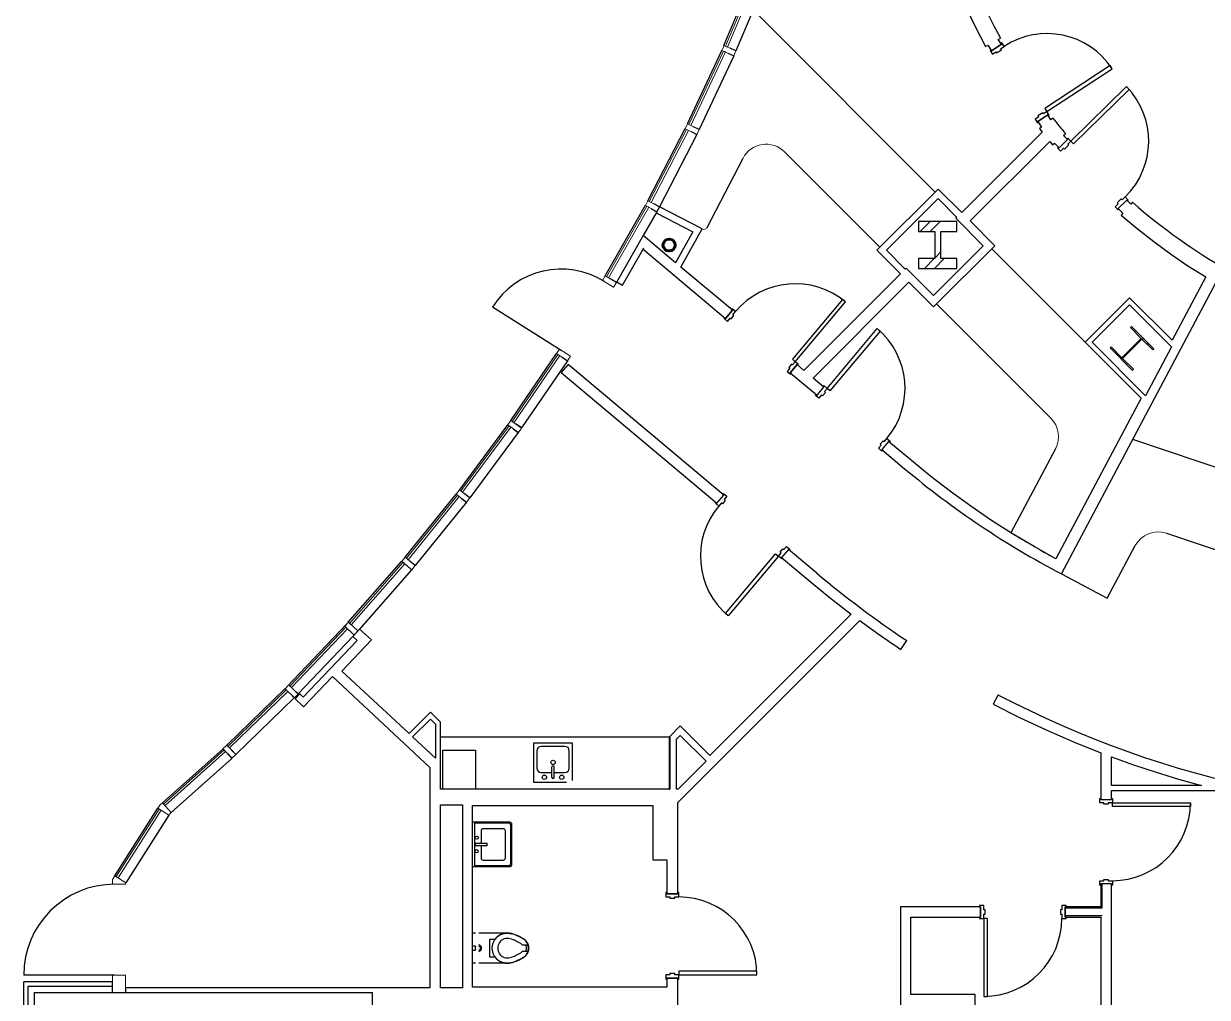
# Model space of a CAD drawing. Header units: inches. Extents: x -59 to 5682, y -269 to 4477.
# Drawn here: x -59 to 487, y 2396 to 2845 of the extents above; entities that cross this region are included whole.
import ezdxf

# ---------------------------------------------------------------- set-up
doc = ezdxf.new("R2010")
doc.units = ezdxf.units.IN
doc.header["$LTSCALE"] = 96
doc.header["$MEASUREMENT"] = 0
for name, color, linetype in [('A-COLS', 5, 'CONTINUOUS'), ('A-DOOR', 2, 'CONTINUOUS'), ('A-FLOR-CASE', 3, 'CONTINUOUS'), ('A-FLOR-PFIX', 2, 'CONTINUOUS'), ('A-GLAZ', 2, 'CONTINUOUS'), ('A-WALL-FULL', 6, 'CONTINUOUS')]:
    doc.layers.add(name, color=color, linetype=linetype)

msp = doc.modelspace()

# ---------------------------------------------------------------- linework, layer by layer
at = {"layer": 'A-COLS'}
for p, q in [((371.43, 2753.88), (353.73, 2753.88)), ((353.73, 2753.88), (353.73, 2749.36)), ((353.73, 2749.36), (361.16, 2749.36)), ((354.47, 2749.36), (358.99, 2753.88)), ((359.08, 2749.36), (363.6, 2753.88)), ((361.16, 2749.36), (361.16, 2736.8)), ((363.99, 2736.8), (363.99, 2749.36)), ((363.99, 2749.36), (371.43, 2749.36)), ((371.43, 2749.36), (371.43, 2753.88)), ((240.43, 2744.75), (240.76, 2745.08)), ((236.56, 2740.88), (236.89, 2741.21)), ((361.16, 2737.04), (363.99, 2739.87)), ((361.16, 2736.8), (353.73, 2736.8)), ((353.73, 2736.8), (353.73, 2732.28)), ((353.73, 2732.28), (371.43, 2732.28)), ((356.4, 2732.28), (360.92, 2736.8)), ((361, 2732.28), (365.52, 2736.8)), ((371.43, 2736.8), (363.99, 2736.8)), ((371.43, 2732.28), (371.43, 2736.8)), ((452, 2705.48), (451.5, 2704.98)), ((451.5, 2704.98), (456.48, 2700)), ((462.27, 2695.21), (452, 2705.48)), ((456.48, 2700), (447.57, 2691.09)), ((447.88, 2690.78), (456.79, 2699.69)), ((456.79, 2699.69), (461.77, 2694.71)), ((456.82, 2699.65), (457.33, 2700.16)), ((442.59, 2696.07), (442.09, 2695.57)), ((442.09, 2695.57), (452.36, 2685.3)), ((447.57, 2691.09), (442.59, 2696.07)), ((459.13, 2697.35), (459.63, 2697.85)), ((461.77, 2694.71), (462.27, 2695.21)), ((447.41, 2690.24), (447.92, 2690.74)), ((452.86, 2685.8), (447.88, 2690.78)), ((449.72, 2687.94), (450.22, 2688.44)), ((452.36, 2685.3), (452.86, 2685.8))]:
    msp.add_line(p, q, dxfattribs=at)
at = {"layer": 'A-COLS', "lineweight": 40}
for radius in [3, 2.54]:
    msp.add_circle((238.56, 2743.08), radius, dxfattribs=at)
at = {"layer": 'A-DOOR'}
for p, q in [((392.11, 2836.43), (391.69, 2836.15)), ((391.69, 2836.15), (391.97, 2835.74)), ((393.21, 2834.76), (392.11, 2836.43)), ((387.09, 2833.14), (386.68, 2832.86)), ((386.68, 2832.86), (387.77, 2831.19)), ((387.37, 2832.72), (387.09, 2833.14)), ((391.97, 2835.74), (387.37, 2832.72)), ((387.77, 2831.19), (389.39, 2832.25)), ((389.39, 2832.25), (389.74, 2831.73)), ((389.74, 2831.73), (391.93, 2833.17)), ((391.59, 2833.69), (393.21, 2834.76)), ((391.93, 2833.17), (391.59, 2833.69)), ((442.1, 2825.87), (412, 2806.12)), ((443.06, 2824.4), (442.1, 2825.87)), ((412.96, 2804.66), (443.06, 2824.4)), ((423.93, 2791.01), (449.67, 2816.18)), ((450.9, 2814.93), (425.16, 2789.76)), ((449.67, 2816.18), (450.9, 2814.93)), ((411, 2804.11), (408.8, 2802.67)), ((411.34, 2803.59), (411, 2804.11)), ((412.96, 2804.66), (411.34, 2803.59)), ((412, 2806.12), (412.96, 2804.66)), ((414.05, 2802.98), (412.96, 2804.66)), ((409.14, 2802.15), (407.52, 2801.09)), ((407.52, 2801.09), (408.62, 2799.42)), ((408.62, 2799.42), (409.04, 2799.69)), ((408.76, 2800.11), (413.36, 2803.13)), ((409.04, 2799.69), (408.76, 2800.11)), ((408.8, 2802.67), (409.14, 2802.15)), ((413.36, 2803.13), (413.63, 2802.71)), ((413.63, 2802.71), (414.05, 2802.98)), ((422.18, 2792.09), (422.54, 2792.44)), ((422.54, 2792.44), (423.93, 2791.01)), ((417.89, 2787.89), (418.25, 2788.24)), ((419.29, 2786.46), (417.89, 2787.89)), ((418.25, 2788.24), (418.59, 2787.89)), ((418.59, 2787.89), (422.53, 2791.73)), ((420.67, 2787.82), (419.29, 2786.46)), ((421.1, 2787.38), (420.67, 2787.82)), ((422.98, 2789.21), (421.1, 2787.38)), ((422.53, 2791.73), (422.18, 2792.09)), ((423.93, 2791.01), (422.55, 2789.65)), ((422.55, 2789.65), (422.98, 2789.21)), ((425.16, 2789.76), (423.93, 2791.01)), ((447.72, 2763.91), (449.1, 2765.27)), ((449.1, 2765.27), (450.5, 2763.84)), ((444.45, 2760.72), (445.84, 2762.08)), ((445.85, 2759.29), (444.45, 2760.72)), ((445.4, 2762.53), (447.28, 2764.36)), ((445.84, 2762.08), (445.4, 2762.53)), ((446.21, 2759.64), (445.85, 2759.29)), ((449.79, 2763.85), (445.86, 2760)), ((445.86, 2760), (446.21, 2759.64)), ((447.28, 2764.36), (447.72, 2763.91)), ((450.14, 2763.49), (449.79, 2763.85)), ((450.5, 2763.84), (450.14, 2763.49)), ((318.58, 2717.93), (295.44, 2690.35)), ((296.78, 2689.22), (319.92, 2716.8)), ((319.92, 2716.8), (318.58, 2717.93)), ((188.77, 2694.47), (156.97, 2714.35)), ((267.73, 2712.95), (264.6, 2709.21)), ((267.15, 2708.95), (268.44, 2710.48)), ((267.67, 2713.65), (267.35, 2713.27)), ((267.35, 2713.27), (267.73, 2712.95)), ((269.2, 2712.36), (267.67, 2713.65)), ((267.96, 2710.88), (269.2, 2712.36)), ((268.44, 2710.48), (267.96, 2710.88)), ((264.22, 2709.53), (263.9, 2709.15)), ((263.9, 2709.15), (265.43, 2707.86)), ((264.6, 2709.21), (264.22, 2709.53)), ((265.43, 2707.86), (266.67, 2709.35)), ((266.67, 2709.35), (267.15, 2708.95)), ((311.45, 2676.92), (334.59, 2704.49)), ((335.93, 2703.37), (312.79, 2675.79)), ((334.59, 2704.49), (335.93, 2703.37)), ((295.44, 2690.35), (296.78, 2689.22)), ((296.78, 2689.22), (295.54, 2687.74)), ((298.31, 2687.94), (296.78, 2689.22)), ((294.25, 2686.21), (293.01, 2684.72)), ((293.01, 2684.72), (294.54, 2683.44)), ((295.06, 2688.14), (293.78, 2686.6)), ((293.78, 2686.6), (294.25, 2686.21)), ((294.48, 2684.14), (297.61, 2687.88)), ((294.86, 2683.82), (294.48, 2684.14)), ((294.54, 2683.44), (294.86, 2683.82)), ((295.54, 2687.74), (295.06, 2688.14)), ((297.61, 2687.88), (297.99, 2687.56)), ((297.99, 2687.56), (298.31, 2687.94)), ((306.84, 2673.76), (309.98, 2677.5)), ((309.59, 2677.82), (309.92, 2678.2)), ((309.98, 2677.5), (309.59, 2677.82)), ((309.92, 2678.2), (311.45, 2676.92)), ((306.14, 2673.7), (306.46, 2674.08)), ((307.67, 2672.42), (306.14, 2673.7)), ((306.46, 2674.08), (306.84, 2673.76)), ((308.92, 2673.9), (307.67, 2672.42)), ((309.39, 2673.5), (308.92, 2673.9)), ((310.68, 2675.04), (309.39, 2673.5)), ((311.45, 2676.92), (310.2, 2675.43)), ((310.2, 2675.43), (310.68, 2675.04)), ((312.79, 2675.79), (311.45, 2676.92)), ((335.25, 2649.28), (336.49, 2650.76)), ((336.02, 2651.16), (337.3, 2652.69)), ((336.49, 2650.76), (336.02, 2651.16)), ((339.85, 2652.43), (336.72, 2648.69)), ((337.3, 2652.69), (337.78, 2652.29)), ((337.78, 2652.29), (339.03, 2653.78)), ((339.03, 2653.78), (340.56, 2652.49)), ((340.24, 2652.11), (339.85, 2652.43)), ((340.56, 2652.49), (340.24, 2652.11)), ((336.78, 2647.99), (335.25, 2649.28)), ((336.72, 2648.69), (337.1, 2648.37)), ((337.1, 2648.37), (336.78, 2647.99)), ((263.35, 2628.02), (263.67, 2628.4)), ((263.67, 2628.4), (265.2, 2627.12)), ((259.89, 2623.9), (260.21, 2624.29)), ((261.42, 2622.62), (259.89, 2623.9)), ((260.21, 2624.29), (260.6, 2623.96)), ((260.6, 2623.96), (263.73, 2627.7)), ((262.67, 2624.1), (261.42, 2622.62)), ((263.15, 2623.7), (262.67, 2624.1)), ((264.43, 2625.23), (263.15, 2623.7)), ((263.73, 2627.7), (263.35, 2628.02)), ((265.2, 2627.12), (263.96, 2625.63)), ((263.96, 2625.63), (264.43, 2625.23)), ((289.77, 2601.36), (291.06, 2602.89)), ((290.25, 2600.96), (289.77, 2601.36)), ((293.61, 2602.63), (290.47, 2598.9)), ((291.06, 2602.89), (291.53, 2602.49)), ((291.53, 2602.49), (292.78, 2603.98)), ((292.78, 2603.98), (294.31, 2602.69)), ((293.99, 2602.31), (293.61, 2602.63)), ((294.31, 2602.69), (293.99, 2602.31)), ((264.52, 2573.02), (287.66, 2600.6)), ((289, 2599.48), (265.86, 2571.9)), ((287.66, 2600.6), (289, 2599.48)), ((289, 2599.48), (290.25, 2600.96)), ((290.53, 2598.19), (289, 2599.48)), ((290.47, 2598.9), (290.86, 2598.57)), ((290.86, 2598.57), (290.53, 2598.19)), ((265.86, 2571.9), (264.52, 2573.02)), ((437.33, 2485.7), (437.33, 2487.7)), ((437.33, 2487.7), (437.83, 2487.7)), ((437.83, 2487.7), (437.83, 2487.2)), ((437.83, 2487.2), (442.7, 2487.2)), ((442.7, 2487.7), (443.2, 2487.7)), ((442.7, 2487.2), (442.7, 2487.7)), ((443.2, 2487.7), (443.2, 2485.7)), ((439.27, 2485.7), (437.33, 2485.7)), ((439.27, 2485.08), (439.27, 2485.7)), ((441.27, 2485.08), (439.27, 2485.08)), ((441.27, 2485.7), (441.27, 2485.08)), ((443.2, 2485.7), (441.27, 2485.7)), ((443.2, 2483.95), (443.2, 2485.7)), ((443.2, 2485.7), (479.2, 2485.7)), ((479.2, 2483.95), (443.2, 2483.95)), ((479.2, 2485.7), (479.2, 2483.95)), ((437.33, 2449.7), (439.27, 2449.7)), ((437.33, 2447.7), (437.33, 2449.7)), ((437.83, 2448.2), (437.83, 2447.7)), ((442.7, 2448.2), (437.83, 2448.2)), ((439.27, 2450.33), (441.27, 2450.33)), ((439.27, 2449.7), (439.27, 2450.33)), ((441.27, 2450.33), (441.27, 2449.7)), ((441.27, 2449.7), (443.2, 2449.7)), ((442.7, 2447.7), (442.7, 2448.2)), ((443.2, 2449.7), (443.2, 2447.7)), ((237.45, 2444.2), (236.95, 2444.2)), ((236.95, 2444.2), (236.95, 2442.2)), ((237.45, 2443.7), (237.45, 2444.2)), ((242.58, 2443.7), (237.45, 2443.7)), ((243.08, 2444.2), (242.58, 2444.2)), ((242.58, 2444.2), (242.58, 2443.7)), ((243.08, 2442.2), (243.08, 2444.2)), ((437.83, 2447.7), (437.33, 2447.7)), ((443.2, 2447.7), (442.7, 2447.7)), ((236.95, 2442.2), (238.89, 2442.2)), ((238.89, 2442.2), (238.89, 2441.58)), ((238.89, 2441.58), (241.14, 2441.58)), ((241.14, 2441.58), (241.14, 2442.2)), ((241.14, 2442.2), (243.08, 2442.2)), ((381.83, 2438.2), (381.83, 2437.7)), ((383.83, 2438.2), (381.83, 2438.2)), ((381.83, 2437.7), (382.33, 2437.7)), ((382.33, 2437.7), (382.33, 2432.83)), ((383.83, 2436.26), (383.83, 2438.2)), ((421.83, 2438.2), (419.83, 2438.2)), ((419.83, 2438.2), (419.83, 2436.26)), ((421.33, 2432.83), (421.33, 2437.7)), ((421.33, 2437.7), (421.83, 2437.7)), ((421.83, 2437.7), (421.83, 2438.2)), ((382.33, 2432.83), (381.83, 2432.83)), ((381.83, 2432.83), (381.83, 2432.33)), ((381.83, 2432.33), (383.83, 2432.33)), ((384.45, 2436.26), (383.83, 2436.26)), ((383.83, 2432.33), (383.83, 2434.26)), ((383.83, 2434.26), (384.45, 2434.26)), ((385.58, 2432.33), (383.83, 2432.33)), ((383.83, 2432.33), (383.83, 2396.33)), ((384.45, 2434.26), (384.45, 2436.26)), ((385.58, 2396.33), (385.58, 2432.33)), ((419.83, 2436.26), (419.2, 2436.26)), ((419.2, 2436.26), (419.2, 2434.26)), ((419.2, 2434.26), (419.83, 2434.26)), ((419.83, 2434.26), (419.83, 2432.33)), ((419.83, 2432.33), (421.83, 2432.33)), ((421.83, 2432.83), (421.33, 2432.83)), ((421.83, 2432.33), (421.83, 2432.83)), ((-17.42, 2406.08), (-59.42, 2406.08)), ((238.89, 2406.2), (236.95, 2406.2)), ((236.95, 2406.2), (236.95, 2404.2)), ((237.45, 2404.2), (237.45, 2404.7)), ((237.45, 2404.7), (242.58, 2404.7)), ((241.14, 2406.82), (238.89, 2406.82)), ((238.89, 2406.82), (238.89, 2406.2)), ((241.14, 2406.2), (241.14, 2406.82)), ((243.08, 2406.2), (241.14, 2406.2)), ((242.58, 2404.7), (242.58, 2404.2)), ((243.08, 2407.95), (243.08, 2406.2)), ((279.08, 2407.95), (243.08, 2407.95)), ((243.08, 2406.2), (279.08, 2406.2)), ((243.08, 2404.2), (243.08, 2406.2)), ((279.08, 2406.2), (279.08, 2407.95)), ((236.95, 2404.2), (237.45, 2404.2)), ((242.58, 2404.2), (243.08, 2404.2)), ((383.83, 2396.33), (385.58, 2396.33))]:
    msp.add_line(p, q, dxfattribs=at)
for centre, radius, start, end in [((412.96, 2804.66), 36, 33.2674, 123.2674), ((412.96, 2804.66), 36, 33.2674, 123.2674), ((423.93, 2791.01), 36, 314.3579, 44.3579), ((423.93, 2791.01), 36, 314.3579, 44.3579), ((188.77, 2694.47), 37.5, 57.9929, 147.9929), ((296.78, 2689.22), 36, 50, 140), ((296.78, 2689.22), 36, 50, 140), ((311.45, 2676.92), 36, 320, 50), ((311.45, 2676.92), 36, 320, 50), ((289, 2599.48), 36, 140, 230), ((289, 2599.48), 36, 140, 230), ((443.2, 2485.7), 36, 270, 0), ((443.2, 2485.7), 36, 270, 0), ((-17.42, 2406.08), 42, 90, 180), ((243.08, 2406.2), 36, 0, 90), ((243.08, 2406.2), 36, 0, 90), ((383.83, 2432.33), 36, 270, 0), ((383.83, 2432.33), 36, 270, 0)]:
    msp.add_arc(centre, radius, start, end, dxfattribs=at)
at = {"layer": 'A-FLOR-CASE'}
for p, q in [((361.32, 2767.51), (279.13, 2849.7)), ((269.41, 2832.77), (269.38, 2832.71)), ((268.37, 2830.43), (268.35, 2830.37)), ((251.33, 2794.11), (251.3, 2794.05)), ((252.46, 2796.4), (252.43, 2796.35)), ((256.16, 2751.24), (272.68, 2783.13)), ((291.82, 2786.1), (335.86, 2742.06)), ((234.06, 2760.75), (234.03, 2760.7)), ((430.61, 2698.22), (387.48, 2741.35)), ((362.02, 2715.9), (414.77, 2663.15)), ((552.81, 2619.73), (452.54, 2653.27)), ((416.88, 2649.03), (396.3, 2610.32)), ((468.12, 2610.1), (547.1, 2583.68)), ((440.81, 2580.09), (453.71, 2604.36)), ((419.62, 2591.36), (440.81, 2580.09)), ((238.7, 2515.95), (132.95, 2515.95)), ((238.7, 2491.7), (238.7, 2515.95)), ((134.1, 2491.95), (134.1, 2509.95)), ((134.1, 2509.95), (149.1, 2509.95)), ((149.1, 2509.95), (149.1, 2491.95)), ((149.1, 2491.95), (134.1, 2491.95))]:
    msp.add_line(p, q, dxfattribs=at)
at = {"layer": 'A-FLOR-CASE', "lineweight": 9}
for centre, radius, start, end in [((283.33, 2777.62), 12, 45, 152.6232), ((254.61, 2752.05), 1.75, 242.6993, 332.6232), ((406.28, 2654.67), 12, 332, 45), ((607.6, 2950.09), 400.12, 238.1885, 239.3138), ((464.31, 2598.72), 12, 71.5, 152), ((607.6, 2950.09), 400.12, 239.875, 241.5614)]:
    msp.add_arc(centre, radius, start, end, dxfattribs=at)
at = {"layer": 'A-FLOR-PFIX'}
for p, q in [((193.95, 2513.2), (175.95, 2513.2)), ((175.95, 2513.2), (175.95, 2495.2)), ((177.45, 2509.7), (177.45, 2501.7)), ((190.45, 2511.7), (179.45, 2511.7)), ((192.45, 2501.7), (192.45, 2509.7)), ((193.95, 2495.95), (193.95, 2513.2)), ((179.45, 2499.7), (184.45, 2499.7)), ((184.45, 2497.45), (184.45, 2502.2)), ((185.45, 2497.45), (185.45, 2502.2)), ((185.45, 2499.7), (190.45, 2499.7)), ((175.95, 2495.2), (191.1, 2495.2)), ((164.95, 2476.7), (147.7, 2476.7)), ((164.45, 2476.2), (148.7, 2476.2)), ((148.7, 2476.2), (148.7, 2456.7)), ((165.95, 2457.2), (165.95, 2475.7)), ((151.7, 2472.7), (151.7, 2467.08)), ((161.95, 2473.7), (152.7, 2473.7)), ((162.95, 2460.2), (162.95, 2472.7)), ((165.45, 2457.7), (165.45, 2475.2)), ((149.16, 2465.83), (149.16, 2467.08)), ((149.16, 2467.08), (154.38, 2467.08)), ((154.38, 2465.83), (149.16, 2465.83)), ((151.7, 2465.83), (151.7, 2460.2)), ((154.38, 2467.08), (154.38, 2465.83)), ((152.7, 2459.2), (161.95, 2459.2)), ((147.7, 2456.2), (164.95, 2456.2)), ((148.7, 2456.7), (164.45, 2456.7)), ((147.7, 2425.58), (149.2, 2425.58)), ((150.7, 2425.58), (163.9, 2425.58)), ((158.16, 2422.58), (155.65, 2422.58)), ((155.65, 2422.58), (155.65, 2414.58)), ((157.18, 2420.51), (157.26, 2420.78)), ((157.26, 2420.78), (157.35, 2421.04)), ((157.35, 2421.04), (157.46, 2421.3)), ((157.46, 2421.3), (157.57, 2421.56)), ((157.57, 2421.56), (157.7, 2421.81)), ((157.7, 2421.81), (157.83, 2422.06)), ((157.83, 2422.06), (157.97, 2422.3)), ((157.97, 2422.3), (158.13, 2422.53)), ((158.13, 2422.53), (158.29, 2422.76)), ((158.29, 2422.76), (158.46, 2422.98)), ((158.46, 2422.98), (158.64, 2423.19)), ((158.64, 2423.19), (158.83, 2423.4)), ((158.83, 2423.4), (159.03, 2423.6)), ((159.03, 2423.6), (159.23, 2423.79)), ((159.23, 2423.79), (159.44, 2423.97)), ((159.44, 2423.97), (159.66, 2424.15)), ((159.66, 2424.15), (159.89, 2424.31)), ((159.89, 2424.31), (160.12, 2424.47)), ((160.12, 2424.47), (160.36, 2424.61)), ((160.36, 2424.61), (160.61, 2424.75)), ((160.61, 2424.75), (160.86, 2424.88)), ((160.86, 2424.88), (161.11, 2424.99)), ((161.11, 2424.99), (161.37, 2425.1)), ((161.37, 2425.1), (161.63, 2425.2)), ((161.63, 2425.2), (161.9, 2425.28)), ((161.9, 2425.28), (162.17, 2425.36)), ((162.17, 2425.36), (162.44, 2425.42)), ((162.44, 2425.42), (162.72, 2425.48)), ((162.72, 2425.48), (162.99, 2425.52)), ((162.99, 2425.52), (163.27, 2425.55)), ((163.27, 2425.55), (163.55, 2425.57)), ((163.55, 2425.57), (163.83, 2425.58)), ((163.83, 2425.58), (164.11, 2425.57)), ((164.11, 2425.57), (164.39, 2425.56)), ((164.39, 2425.56), (164.67, 2425.54)), ((164.67, 2425.54), (164.95, 2425.5)), ((164.95, 2425.5), (165.22, 2425.45)), ((165.22, 2425.45), (165.5, 2425.39)), ((165.5, 2425.39), (165.77, 2425.33)), ((165.77, 2425.33), (165.96, 2425.27)), ((165.96, 2425.27), (166.83, 2424.98)), ((166.83, 2424.98), (167.69, 2424.66)), ((167.69, 2424.66), (168.54, 2424.31)), ((168.54, 2424.31), (169.37, 2423.92)), ((169.37, 2423.92), (170.19, 2423.49)), ((170.19, 2423.49), (170.99, 2423.04)), ((170.99, 2423.04), (171.34, 2422.83)), ((171.34, 2422.83), (171.51, 2422.72)), ((171.51, 2422.72), (171.67, 2422.6)), ((171.67, 2422.6), (171.83, 2422.48)), ((171.83, 2422.48), (171.98, 2422.35)), ((171.98, 2422.35), (172.13, 2422.22)), ((172.13, 2422.22), (172.27, 2422.08)), ((172.27, 2422.08), (172.41, 2421.93)), ((172.41, 2421.93), (172.54, 2421.78)), ((172.54, 2421.78), (172.67, 2421.63)), ((172.67, 2421.63), (172.78, 2421.47)), ((172.78, 2421.47), (172.9, 2421.3)), ((172.9, 2421.3), (173, 2421.13)), ((173, 2421.13), (173.1, 2420.96)), ((173.1, 2420.96), (173.19, 2420.78)), ((173.19, 2420.78), (173.28, 2420.6)), ((147.7, 2419.58), (149.21, 2419.58)), ((147.7, 2417.58), (149.21, 2417.58)), ((156.91, 2418.86), (156.93, 2419.14)), ((156.91, 2418.66), (156.91, 2418.86)), ((156.91, 2418.38), (156.91, 2418.52)), ((156.92, 2418.1), (156.91, 2418.38)), ((156.95, 2417.82), (156.92, 2418.1)), ((156.93, 2419.14), (156.96, 2419.42)), ((156.98, 2417.54), (156.95, 2417.82)), ((156.96, 2419.42), (156.99, 2419.69)), ((157.03, 2417.27), (156.98, 2417.54)), ((156.99, 2419.69), (157.04, 2419.97)), ((157.09, 2416.99), (157.03, 2417.27)), ((157.04, 2419.97), (157.11, 2420.24)), ((157.15, 2416.72), (157.09, 2416.99)), ((157.11, 2420.24), (157.18, 2420.51)), ((157.23, 2416.45), (157.15, 2416.72)), ((157.32, 2416.19), (157.23, 2416.45)), ((157.43, 2415.93), (157.32, 2416.19)), ((157.54, 2415.67), (157.43, 2415.93)), ((157.66, 2415.42), (157.54, 2415.67)), ((157.79, 2415.17), (157.66, 2415.42)), ((170.7, 2420.08), (173.47, 2420.08)), ((173.47, 2417.08), (170.7, 2417.08)), ((172.46, 2415.28), (172.33, 2415.13)), ((172.59, 2415.43), (172.46, 2415.28)), ((172.71, 2415.59), (172.59, 2415.43)), ((172.83, 2415.75), (172.71, 2415.59)), ((172.94, 2415.92), (172.83, 2415.75)), ((173.04, 2416.09), (172.94, 2415.92)), ((173.14, 2416.27), (173.04, 2416.09)), ((173.23, 2416.45), (173.14, 2416.27)), ((173.31, 2416.63), (173.23, 2416.45)), ((173.28, 2420.6), (173.35, 2420.41)), ((173.38, 2416.82), (173.31, 2416.63)), ((173.35, 2420.41), (173.42, 2420.22)), ((173.45, 2417), (173.38, 2416.82)), ((173.42, 2420.22), (173.49, 2420.03)), ((173.51, 2417.2), (173.45, 2417)), ((173.49, 2420.03), (173.54, 2419.84)), ((173.56, 2417.39), (173.51, 2417.2)), ((173.54, 2419.84), (173.59, 2419.65)), ((173.6, 2417.58), (173.56, 2417.39)), ((173.59, 2419.65), (173.63, 2419.45)), ((173.64, 2417.78), (173.6, 2417.58)), ((173.63, 2419.45), (173.66, 2419.25)), ((173.67, 2417.98), (173.64, 2417.78)), ((173.66, 2419.25), (173.68, 2419.06)), ((173.69, 2418.18), (173.67, 2417.98)), ((173.68, 2419.06), (173.69, 2418.86)), ((173.69, 2418.86), (173.7, 2418.66)), ((173.7, 2418.38), (173.69, 2418.18)), ((173.7, 2418.66), (173.7, 2418.58)), ((173.7, 2418.58), (173.7, 2418.38)), ((149.21, 2411.58), (147.7, 2411.58)), ((163.9, 2411.58), (150.7, 2411.58)), ((155.65, 2414.58), (158.16, 2414.58)), ((157.93, 2414.93), (157.79, 2415.17)), ((158.08, 2414.69), (157.93, 2414.93)), ((158.24, 2414.46), (158.08, 2414.69)), ((158.41, 2414.24), (158.24, 2414.46)), ((158.59, 2414.02), (158.41, 2414.24)), ((158.77, 2413.82), (158.59, 2414.02)), ((158.97, 2413.61), (158.77, 2413.82)), ((159.17, 2413.42), (158.97, 2413.61)), ((159.38, 2413.24), (159.17, 2413.42)), ((159.6, 2413.06), (159.38, 2413.24)), ((159.82, 2412.89), (159.6, 2413.06)), ((160.05, 2412.73), (159.82, 2412.89)), ((160.29, 2412.58), (160.05, 2412.73)), ((160.53, 2412.44), (160.29, 2412.58)), ((160.78, 2412.31), (160.53, 2412.44)), ((161.03, 2412.19), (160.78, 2412.31)), ((161.29, 2412.08), (161.03, 2412.19)), ((161.55, 2411.98), (161.29, 2412.08)), ((161.82, 2411.9), (161.55, 2411.98)), ((162.09, 2411.82), (161.82, 2411.9)), ((162.36, 2411.75), (162.09, 2411.82)), ((162.63, 2411.69), (162.36, 2411.75)), ((162.91, 2411.65), (162.63, 2411.69)), ((163.19, 2411.61), (162.91, 2411.65)), ((163.47, 2411.59), (163.19, 2411.61)), ((163.75, 2411.58), (163.47, 2411.59)), ((164.03, 2411.58), (163.75, 2411.58)), ((164.31, 2411.59), (164.03, 2411.58)), ((164.58, 2411.61), (164.31, 2411.59)), ((164.86, 2411.64), (164.58, 2411.61)), ((165.14, 2411.69), (164.86, 2411.64)), ((165.41, 2411.74), (165.14, 2411.69)), ((165.69, 2411.81), (165.41, 2411.74)), ((165.96, 2411.88), (165.69, 2411.81)), ((166.34, 2412.01), (165.96, 2411.88)), ((167.21, 2412.31), (166.34, 2412.01)), ((168.07, 2412.65), (167.21, 2412.31)), ((168.91, 2413.02), (168.07, 2412.65)), ((169.74, 2413.42), (168.91, 2413.02)), ((170.55, 2413.86), (169.74, 2413.42)), ((171.34, 2414.33), (170.55, 2413.86)), ((171.4, 2414.37), (171.34, 2414.33)), ((171.57, 2414.48), (171.4, 2414.37)), ((171.73, 2414.6), (171.57, 2414.48)), ((171.89, 2414.72), (171.73, 2414.6)), ((172.04, 2414.85), (171.89, 2414.72)), ((172.19, 2414.99), (172.04, 2414.85)), ((172.33, 2415.13), (172.19, 2414.99))]:
    msp.add_line(p, q, dxfattribs=at)
for centre, radius in [((184.95, 2504.29), 1), ((180.95, 2497.45), 1), ((188.95, 2497.45), 1), ((149.7, 2469.58), 0.75), ((149.7, 2463.33), 0.75)]:
    msp.add_circle(centre, radius, dxfattribs=at)
for centre, radius, start, end in [((179.45, 2509.7), 2, 90, 180), ((190.45, 2509.7), 2, 0, 90), ((184.95, 2502.2), 0.5, 0, 180), ((179.45, 2501.7), 2, 180, 270), ((184.95, 2497.45), 0.5, 180, 0), ((190.45, 2501.7), 2, 270, 0), ((164.45, 2475.2), 1, 0, 90), ((164.95, 2475.7), 1, 0, 90), ((152.7, 2472.7), 1, 90, 180), ((161.95, 2472.7), 1, 0, 90), ((152.7, 2460.2), 1, 180, 270), ((161.95, 2460.2), 1, 270, 0), ((164.45, 2457.7), 1, 270, 0), ((164.95, 2457.2), 1, 270, 0), ((163.9, 2418.58), 7, 72.9647, 145.1501), ((163.9, 2418.58), 4.5, 72.9647, 287.0353), ((159.22, 2403.28), 20.5, 58.1995, 72.9647), ((165.41, 2424.58), 0.5, 90, 110), ((159.22, 2403.28), 23, 58.1995, 72.9647), ((168.7, 2418.58), 2.5, 36.8699, 58.1995), ((168.7, 2418.58), 5, 0, 58.1995), ((150.48, 2418.58), 1.5, 152.1161, 207.8839), ((150.48, 2418.58), 1.5, 278.8268, 80.8938), ((150.48, 2418.58), 0.996, 283.5158, 76.577), ((159.22, 2433.88), 20.5, 287.0353, 301.8005), ((168.7, 2418.58), 2.5, 301.8005, 323.1301), ((168.7, 2418.58), 5, 301.8005, 0), ((168.7, 2418.58), 4, 0, 22.2225), ((168.7, 2418.58), 4, 337.7775, 0), ((163.9, 2418.58), 7, 214.8499, 287.0353), ((159.22, 2433.88), 23, 287.0353, 301.8005)]:
    msp.add_arc(centre, radius, start, end, dxfattribs=at)
at = {"layer": 'A-GLAZ'}
for p, q in [((263.87, 2835.09), (278.37, 2869.67)), ((283.91, 2867.35), (269.41, 2832.77)), ((247.03, 2798.94), (262.91, 2832.91)), ((265.64, 2831.64), (268.35, 2830.37)), ((269.41, 2832.77), (266.65, 2833.92)), ((268.35, 2830.37), (252.46, 2796.4)), ((228.73, 2763.51), (245.97, 2796.81)), ((251.3, 2794.05), (234.06, 2760.75)), ((248.65, 2795.43), (251.3, 2794.05)), ((252.46, 2796.4), (249.75, 2797.67)), ((209.02, 2728.85), (227.59, 2761.42)), ((230.21, 2759.93), (232.81, 2758.45)), ((234.06, 2760.75), (231.41, 2762.13)), ((232.81, 2758.45), (226.56, 2747.49)), ((214.23, 2725.87), (211.64, 2727.35)), ((214.33, 2726.05), (214.23, 2725.87)), ((165.48, 2662.04), (186.62, 2693.01)), ((191.58, 2689.63), (170.43, 2658.66)), ((189.11, 2691.31), (191.58, 2689.63)), ((141.72, 2630.01), (164.1, 2660.11)), ((168.91, 2656.53), (146.53, 2626.43)), ((166.52, 2658.31), (168.91, 2656.53)), ((170.43, 2658.66), (167.97, 2660.34)), ((116.69, 2598.97), (140.26, 2628.14)), ((144.93, 2624.36), (121.35, 2595.2)), ((142.61, 2626.24), (144.93, 2624.36)), ((146.53, 2626.43), (144.14, 2628.22)), ((90.42, 2568.97), (115.16, 2597.15)), ((121.35, 2595.2), (119.03, 2597.08)), ((119.66, 2593.2), (95.67, 2565.86)), ((117.42, 2595.17), (119.66, 2593.2)), ((62.14, 2539.19), (89.64, 2568.07)), ((91, 2565.14), (93.15, 2563.09)), ((94.91, 2565.03), (92.69, 2566.98)), ((92.56, 2562.44), (67.31, 2535.91)), ((34.36, 2512.26), (61.29, 2538.36)), ((63.39, 2536.2), (65.47, 2534.05)), ((67.31, 2535.91), (65.15, 2537.97)), ((65.47, 2534.05), (38.54, 2507.95)), ((4.66, 2485.65), (32.62, 2510.64)), ((34.63, 2508.39), (36.62, 2506.17)), ((38.54, 2507.95), (36.46, 2510.1)), ((36.62, 2506.17), (8.66, 2481.18)), ((-17.28, 2451.99), (2.52, 2483.14)), ((7.59, 2479.92), (-12.22, 2448.77))]:
    msp.add_line(p, q, dxfattribs=at)
at = {"layer": 'A-GLAZ', "lineweight": 13}
for p, q in [((279.07, 2869.38), (264.57, 2834.8)), ((265.49, 2834.41), (279.99, 2868.99)), ((263.59, 2832.6), (247.7, 2798.63)), ((248.61, 2798.2), (264.5, 2832.17)), ((264.5, 2832.17), (263.59, 2832.6)), ((264.57, 2834.8), (265.49, 2834.41)), ((247.7, 2798.63), (248.61, 2798.2)), ((246.64, 2796.47), (229.4, 2763.17)), ((230.28, 2762.71), (247.53, 2796.01)), ((247.53, 2796.01), (246.64, 2796.47)), ((228.25, 2761.05), (209.67, 2728.47)), ((210.54, 2727.98), (229.11, 2760.55)), ((229.11, 2760.55), (228.25, 2761.05)), ((229.4, 2763.17), (230.28, 2762.71)), ((209.67, 2728.47), (210.54, 2727.98)), ((187.24, 2692.59), (166.1, 2661.62)), ((166.92, 2661.06), (188.07, 2692.03)), ((188.07, 2692.03), (187.24, 2692.59)), ((166.1, 2661.62), (166.92, 2661.06)), ((164.7, 2659.66), (142.32, 2629.57)), ((143.12, 2628.97), (165.5, 2659.06)), ((165.5, 2659.06), (164.7, 2659.66)), ((142.32, 2629.57), (143.12, 2628.97)), ((140.85, 2627.66), (117.27, 2598.5)), ((118.05, 2597.87), (141.62, 2627.04)), ((141.62, 2627.04), (140.85, 2627.66)), ((115.72, 2596.66), (90.98, 2568.47)), ((91.74, 2567.81), (116.47, 2596)), ((116.47, 2596), (115.72, 2596.66)), ((117.27, 2598.5), (118.05, 2597.87)), ((90.98, 2568.47), (91.74, 2567.81)), ((89.36, 2566.7), (63.51, 2539.53)), ((64.23, 2538.84), (90.08, 2566.01)), ((90.08, 2566.01), (89.36, 2566.7)), ((61.81, 2537.82), (34.88, 2511.72)), ((35.58, 2511), (62.51, 2537.1)), ((62.51, 2537.1), (61.81, 2537.82)), ((63.51, 2539.53), (64.23, 2538.84)), ((33.12, 2510.08), (5.16, 2485.09)), ((5.83, 2484.35), (33.79, 2509.34)), ((33.79, 2509.34), (33.12, 2510.08)), ((34.88, 2511.72), (35.58, 2511)), ((3.16, 2482.73), (-16.65, 2451.59)), ((-15.81, 2451.05), (4, 2482.2)), ((4, 2482.2), (3.16, 2482.73)), ((5.16, 2485.09), (5.83, 2484.35)), ((-16.65, 2451.59), (-15.81, 2451.05))]:
    msp.add_line(p, q, dxfattribs=at)
at = {"layer": 'A-GLAZ', "lineweight": 20, "extrusion": (0, 0, -1)}
for p, q in [((263.92, 2835.13), (262.91, 2832.85)), ((262.91, 2832.85), (268.39, 2830.42)), ((269.41, 2832.7), (263.92, 2835.13)), ((268.39, 2830.42), (269.41, 2832.7)), ((247.07, 2798.99), (245.97, 2796.75)), ((252.46, 2796.34), (247.07, 2798.99)), ((245.97, 2796.75), (251.35, 2794.09)), ((251.35, 2794.09), (252.46, 2796.34)), ((228.78, 2763.55), (227.59, 2761.36)), ((227.59, 2761.36), (232.86, 2758.49)), ((234.05, 2760.69), (228.78, 2763.55)), ((232.86, 2758.49), (234.05, 2760.69)), ((209.07, 2728.88), (207.79, 2726.74)), ((207.79, 2726.74), (212.94, 2723.66)), ((214.22, 2725.81), (209.07, 2728.88)), ((212.94, 2723.66), (214.22, 2725.81)), ((187.98, 2695.04), (186.61, 2692.95)), ((193, 2691.76), (187.98, 2695.04)), ((186.61, 2692.95), (191.63, 2689.67)), ((191.63, 2689.67), (193, 2691.76)), ((165.53, 2662.08), (164.08, 2660.04)), ((170.42, 2658.6), (165.53, 2662.08)), ((164.08, 2660.04), (168.97, 2656.56)), ((168.97, 2656.56), (170.42, 2658.6)), ((141.78, 2630.05), (140.24, 2628.07)), ((146.52, 2626.37), (141.78, 2630.05)), ((140.24, 2628.07), (144.99, 2624.4)), ((144.99, 2624.4), (146.52, 2626.37)), ((116.75, 2599), (115.13, 2597.09)), ((115.13, 2597.09), (119.72, 2593.23)), ((121.33, 2595.14), (116.75, 2599)), ((119.72, 2593.23), (121.33, 2595.14)), ((90.48, 2569), (88.79, 2567.15)), ((94.91, 2564.95), (90.48, 2569)), ((88.79, 2567.15), (93.22, 2563.1)), ((93.22, 2563.1), (94.91, 2564.95)), ((63.02, 2540.07), (61.26, 2538.3)), ((61.26, 2538.3), (65.53, 2534.07)), ((67.29, 2535.85), (63.02, 2540.07)), ((65.53, 2534.07), (67.29, 2535.85)), ((34.42, 2512.28), (32.59, 2510.58)), ((32.59, 2510.58), (36.68, 2506.19)), ((38.51, 2507.89), (34.42, 2512.28)), ((36.68, 2506.19), (38.51, 2507.89)), ((3.42, 2484.54), (2.52, 2483.14)), ((2.52, 2483.14), (7.59, 2479.92)), ((4.66, 2485.65), (3.42, 2484.54)), ((8.66, 2481.18), (4.66, 2485.65)), ((8.03, 2480.62), (8.66, 2481.18)), ((7.59, 2479.92), (8.03, 2480.62)), ((-17.28, 2451.99), (-18.42, 2450.2)), ((-18.42, 2450.2), (-18.42, 2448.08)), ((-18.42, 2448.08), (-12.42, 2448.08)), ((-12.22, 2448.77), (-17.28, 2451.99)), ((-12.42, 2448.45), (-12.22, 2448.77)), ((-12.42, 2448.08), (-12.42, 2448.45))]:
    msp.add_line(p, q, dxfattribs=at)
at = {"layer": 'A-GLAZ', "lineweight": 20}
for p, q in [((-12.42, 2406.08), (-18.42, 2406.08)), ((-18.42, 2406.08), (-18.42, 2398.08)), ((-12.42, 2398.08), (-12.42, 2406.08)), ((-18.42, 2398.08), (-12.42, 2398.08))]:
    msp.add_line(p, q, dxfattribs=at)
at = {"layer": 'A-WALL-FULL'}
for p, q in [((375.71, 2852.5), (380.02, 2843.55)), ((380.02, 2843.55), (384.63, 2834.75)), ((390.5, 2837.96), (391.54, 2838.53)), ((391.97, 2835.74), (390.5, 2837.96)), ((384.63, 2834.75), (385.66, 2835.32)), ((385.66, 2835.32), (387.37, 2832.72)), ((387.37, 2832.72), (391.97, 2835.74)), ((413.36, 2803.13), (408.76, 2800.11)), ((408.76, 2800.11), (410.46, 2797.52)), ((414.82, 2800.9), (413.36, 2803.13)), ((415.75, 2801.63), (414.82, 2800.9)), ((410.76, 2795.22), (373.6, 2758.06)), ((410.46, 2797.52), (409.53, 2796.79)), ((409.53, 2796.79), (410.15, 2796.01)), ((410.15, 2796.01), (410.76, 2795.22)), ((420.66, 2793.64), (421.57, 2794.39)), ((422.53, 2791.73), (420.66, 2793.64)), ((377.49, 2754.17), (414.23, 2790.91)), ((414.23, 2790.91), (414.87, 2790.13)), ((414.87, 2790.13), (415.52, 2789.35)), ((415.52, 2789.35), (416.42, 2790.11)), ((416.42, 2790.11), (418.59, 2787.89)), ((418.59, 2787.89), (422.53, 2791.73)), ((362.73, 2768.93), (334.45, 2740.64)), ((373.6, 2758.06), (362.73, 2768.93)), ((234.05, 2760.69), (232.62, 2757.91)), ((253.76, 2750.51), (234.05, 2760.69)), ((338.86, 2740.64), (362.73, 2764.51)), ((362.73, 2764.51), (371.39, 2755.85)), ((449.79, 2763.85), (445.86, 2760)), ((445.86, 2760), (448.03, 2757.78)), ((451.66, 2761.94), (449.79, 2763.85)), ((452.43, 2762.83), (451.66, 2761.94)), ((232.62, 2757.91), (249.47, 2749.21)), ((371.39, 2755.85), (370.95, 2755.41)), ((370.95, 2755.41), (383.59, 2742.77)), ((388.89, 2742.77), (377.49, 2754.17)), ((448.03, 2757.78), (447.26, 2756.89)), ((447.26, 2756.89), (454.66, 2750.66)), ((249.47, 2749.21), (241.54, 2734.92)), ((243.98, 2732.87), (253.76, 2750.51)), ((454.66, 2750.66), (462.27, 2744.69)), ((226.56, 2747.49), (214.33, 2726.05)), ((241.54, 2734.92), (226.56, 2747.49)), ((462.27, 2744.69), (470.07, 2738.98)), ((217.05, 2724.5), (226.54, 2741.15)), ((226.54, 2741.15), (226.85, 2741.7)), ((226.54, 2741.15), (264.6, 2709.21)), ((334.45, 2740.64), (345.32, 2729.77)), ((347.53, 2731.98), (338.86, 2740.64)), ((360.61, 2714.48), (388.89, 2742.77)), ((383.59, 2742.77), (360.61, 2719.78)), ((470.07, 2738.98), (478.07, 2733.54)), ((267.73, 2712.95), (243.98, 2732.87)), ((347.97, 2732.42), (347.53, 2731.98)), ((360.61, 2719.78), (347.97, 2732.42)), ((478.07, 2733.54), (486.25, 2728.38)), ((345.32, 2729.77), (300.77, 2685.22)), ((486.25, 2728.38), (470.7, 2699.14)), ((214.33, 2726.05), (217.05, 2724.5)), ((305, 2681.68), (349.21, 2725.88)), ((349.21, 2725.88), (360.61, 2714.48)), ((419.62, 2591.36), (490.98, 2725.56)), ((451.12, 2718.72), (430.61, 2698.22)), ((470.7, 2699.14), (451.12, 2718.72)), ((264.6, 2709.21), (267.73, 2712.95)), ((433.79, 2698.22), (451.12, 2715.54)), ((451.12, 2715.54), (470.52, 2696.14)), ((430.61, 2698.22), (456.46, 2672.36)), ((458.49, 2673.52), (433.79, 2698.22)), ((470.52, 2696.14), (458.49, 2673.52)), ((191.87, 2688), (188.74, 2684.26)), ((188.74, 2684.26), (260.6, 2623.96)), ((263.73, 2627.7), (191.87, 2688)), ((297.61, 2687.88), (294.48, 2684.14)), ((294.48, 2684.14), (306.84, 2673.76)), ((300.77, 2685.22), (297.61, 2687.88)), ((309.98, 2677.5), (305, 2681.68)), ((306.84, 2673.76), (309.98, 2677.5)), ((456.46, 2672.36), (417.06, 2598.25)), ((339.85, 2652.43), (336.72, 2648.69)), ((350.41, 2643.57), (339.85, 2652.43)), ((336.72, 2648.69), (347.27, 2639.84)), ((359.35, 2636.29), (350.41, 2643.57)), ((368.5, 2629.26), (359.35, 2636.29)), ((377.84, 2622.51), (368.5, 2629.26)), ((260.6, 2623.96), (263.73, 2627.7)), ((387.38, 2616.02), (377.84, 2622.51)), ((397.1, 2609.81), (387.38, 2616.02)), ((406.99, 2603.89), (397.1, 2609.81)), ((293.61, 2602.63), (290.47, 2598.9)), ((306.78, 2591.58), (293.61, 2602.63)), ((417.05, 2598.25), (406.99, 2603.89)), ((290.47, 2598.9), (303.64, 2587.85)), ((303.64, 2587.85), (313.04, 2580.17)), ((313.04, 2580.17), (322.62, 2572.73)), ((242.58, 2485.79), (326.57, 2569.78)), ((322.62, 2572.73), (257.4, 2507.5)), ((95.67, 2565.86), (92.55, 2562.44)), ((101.19, 2560.82), (95.67, 2565.86)), ((94.59, 2560.59), (69.65, 2534.39)), ((87.53, 2546.47), (101.19, 2560.82)), ((92.55, 2562.44), (94.59, 2560.59)), ((345.58, 2556.44), (348.28, 2560.5)), ((118.48, 2517.61), (87.53, 2546.47)), ((69.72, 2529.92), (83.08, 2543.96)), ((83.08, 2543.96), (128.08, 2502)), ((68.08, 2535.94), (65.89, 2533.72)), ((69.65, 2534.39), (68.08, 2535.94)), ((390.37, 2535.56), (388.11, 2531.24)), ((65.89, 2533.72), (69.72, 2529.92)), ((388.11, 2531.24), (400.29, 2525.08)), ((128.32, 2527.45), (118.48, 2517.61)), ((132.95, 2522.82), (128.32, 2527.45)), ((400.29, 2525.08), (412.64, 2519.27)), ((120.13, 2516.07), (128.32, 2524.27)), ((128.32, 2524.27), (130.7, 2521.89)), ((130.7, 2521.89), (130.7, 2506.21)), ((132.95, 2491.95), (132.95, 2522.82)), ((243.7, 2521.2), (238.83, 2516.33)), ((257.4, 2507.5), (243.7, 2521.2)), ((412.64, 2519.27), (425.16, 2513.83)), ((130.7, 2506.21), (120.13, 2516.07)), ((238.83, 2516.33), (238.83, 2491.95)), ((241.95, 2515.04), (243.7, 2516.78)), ((241.95, 2491.95), (241.95, 2515.04)), ((243.7, 2516.78), (255.63, 2504.85)), ((425.16, 2513.83), (437.83, 2508.74)), ((437.83, 2508.74), (437.83, 2487.2)), ((255.63, 2504.85), (242.73, 2491.95)), ((442.7, 2493.58), (442.7, 2506.9)), ((442.7, 2506.9), (452.98, 2503.21)), ((452.98, 2503.21), (463.34, 2499.76)), ((128.08, 2502), (128.08, 2400.33)), ((463.34, 2499.76), (473.77, 2496.55)), ((238.83, 2491.95), (132.95, 2491.95)), ((242.73, 2491.95), (241.95, 2491.95)), ((484.28, 2493.58), (442.7, 2493.58)), ((473.77, 2496.55), (484.28, 2493.58)), ((437.83, 2487.2), (442.7, 2487.2)), ((442.7, 2487.2), (442.7, 2491.33)), ((442.7, 2491.33), (492.93, 2491.33)), ((132.95, 2400.33), (132.95, 2484.7)), ((132.95, 2484.7), (143.2, 2484.7)), ((143.2, 2484.7), (143.2, 2400.33)), ((147.7, 2400.58), (147.7, 2484.45)), ((147.7, 2484.45), (231.08, 2484.45)), ((231.08, 2484.45), (231.08, 2459.33)), ((242.58, 2443.7), (242.58, 2485.79)), ((231.08, 2459.33), (237.45, 2459.33)), ((237.45, 2459.33), (237.45, 2443.7)), ((437.83, 2448.2), (437.83, 2437.7)), ((442.7, 2448.2), (437.83, 2448.2)), ((438.45, 2437.08), (438.45, 2448.2)), ((442.7, 2354.49), (442.7, 2448.2)), ((237.45, 2443.7), (242.58, 2443.7)), ((382.33, 2437.7), (345.33, 2437.7)), ((345.33, 2437.7), (345.33, 2338.08)), ((382.33, 2432.83), (382.33, 2437.7)), ((437.83, 2437.7), (421.33, 2437.7)), ((421.33, 2437.7), (421.33, 2432.83)), ((438.45, 2437.08), (421.33, 2437.08)), ((350.2, 2432.83), (382.33, 2432.83)), ((350.2, 2397.2), (350.2, 2432.83)), ((438.45, 2433.45), (421.33, 2433.45)), ((421.33, 2432.83), (437.83, 2432.83)), ((437.83, 2432.83), (437.83, 2352.47)), ((242.58, 2404.7), (237.45, 2404.7)), ((237.45, 2404.7), (237.45, 2400.58)), ((242.58, 2391.33), (242.58, 2404.7)), ((-18.42, 2403.08), (-59.42, 2403.08)), ((-59.42, 2068.08), (-59.42, 2403.08)), ((-57.42, 2401.08), (-18.42, 2401.08)), ((-57.42, 2070.08), (-57.42, 2401.08)), ((-18.42, 2398.08), (-18.42, 2403.08)), ((128.08, 2400.33), (-12.42, 2400.33)), ((-12.42, 2400.33), (-12.42, 2398.08)), ((143.2, 2400.33), (132.95, 2400.33)), ((237.45, 2400.58), (147.7, 2400.58)), ((-54.42, 2398.08), (-18.42, 2398.08)), ((-54.42, 2398.08), (101.58, 2398.08)), ((-54.42, 2073.08), (-54.42, 2398.08)), ((101.58, 2368.08), (101.58, 2398.08)), ((379.83, 2397.2), (350.2, 2397.2)), ((379.83, 2208.6), (379.83, 2397.2))]:
    msp.add_line(p, q, dxfattribs=at)
for centre, radius, start, end in [((633.88, 2971.13), 276.25, 198.4982, 208.6854), ((633.88, 2971.13), 276.25, 217.8494, 219.7754), ((633.88, 2971.13), 276.25, 228.9403, 240.2054), ((607.6, 2950.09), 405, 230, 242.3448), ((607.6, 2950.09), 468, 230, 236.3512), ((607.6, 2950.09), 472.87, 233.5372, 236.3512), ((607.6, 2950.09), 468, 242.3433, 274.3496)]:
    msp.add_arc(centre, radius, start, end, dxfattribs=at)

doc.saveas('drawing.dxf')
